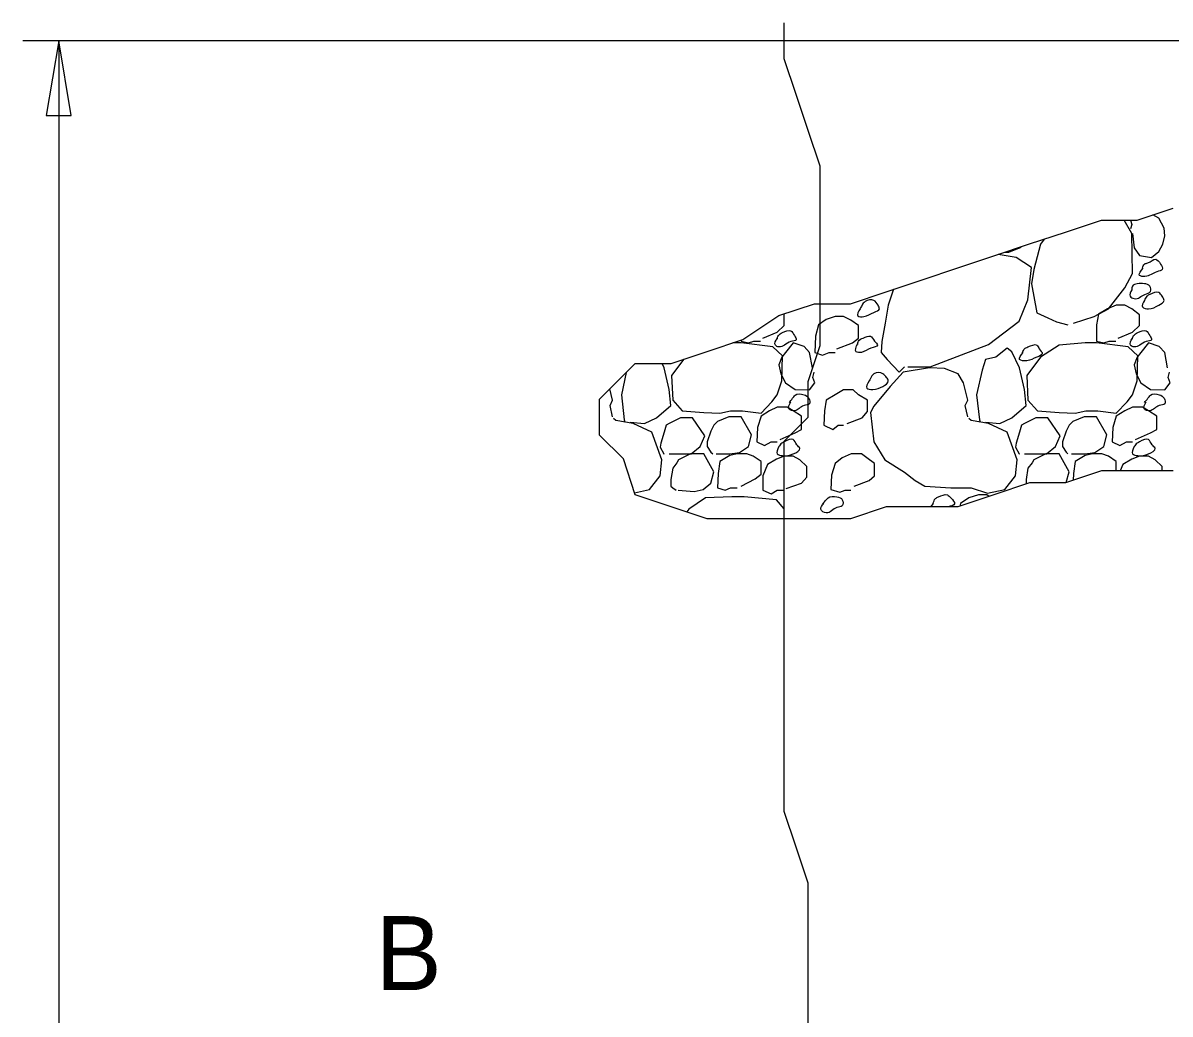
# Model space of a CAD drawing. Extents: x 1.3 to 16.4, y 0.2 to 9.7.
# Drawn here: x 1.366 to 3.288, y 5.405 to 7.065 of the extents above; entities that cross this region are included whole.
import ezdxf

# ---------------------------------------------------------------- set-up
doc = ezdxf.new("R2010")
doc.units = 0
for name, color, linetype in [('SD_P_Dimension Lines', 7, 'Continuous'), ('SD_P_Dimension Text', 7, 'Continuous'), ('SD_P_Prop Object Lines', 7, 'Continuous')]:
    doc.layers.add(name, color=color, linetype=linetype)

msp = doc.modelspace()

# ---------------------------------------------------------------- linework, layer by layer
at = {"layer": 'SD_P_Dimension Lines'}
for p, q in [((4.3674, 7.0353), (1.3664, 7.0353)), ((1.4264, 7.0353), (1.4054, 6.9103)), ((1.4264, 7.0353), (1.4264, 2.974)), ((1.4474, 6.9103), (1.4264, 7.0353)), ((1.4054, 6.9103), (1.4474, 6.9103))]:
    msp.add_line(p, q, dxfattribs=at)
at = {"layer": 'SD_P_Prop Object Lines'}
msp.add_line((2.8874, 6.2546), (2.8921, 6.2604), dxfattribs=at)
for points in [[(2.6817, 5.3839), (2.6817, 5.4439), (2.6817, 5.504), (2.6817, 5.564), (2.6817, 5.6241), (2.6617, 5.6842), (2.6417, 5.7442), (2.6417, 5.8043), (2.6417, 5.8843), (2.6417, 5.9444), (2.6417, 6.0044), (2.6417, 6.0645), (2.6417, 6.1245), (2.6417, 6.1846), (2.6417, 6.2446), (2.6417, 6.3047), (2.6417, 6.3647), (2.6817, 6.4048), (2.6817, 6.4648), (2.7018, 6.5249), (2.7018, 6.5849), (2.7018, 6.645), (2.7018, 6.705), (2.7018, 6.7651), (2.7018, 6.8251), (2.6817, 6.8852), (2.6617, 6.9452), (2.6417, 7.0053), (2.6417, 7.0653)], [(2.3923, 6.4949), (2.4524, 6.4949), (2.5124, 6.5149), (2.5725, 6.5349), (2.6325, 6.5749), (2.6926, 6.5949), (2.7526, 6.5949), (2.8127, 6.615), (2.8727, 6.635), (2.9328, 6.655), (2.9928, 6.675), (3.0529, 6.695), (3.1129, 6.715), (3.173, 6.7351), (3.233, 6.7351), (3.2931, 6.7551)], [(3.1261, 6.5624), (3.1611, 6.5734), (3.1851, 6.5864), (3.2121, 6.6214), (3.2251, 6.6454), (3.2241, 6.7124), (3.211, 6.7351)], [(3.222, 6.7351), (3.2241, 6.7274), (3.2221, 6.7204)], [(3.2251, 6.7124), (3.2281, 6.6884), (3.2371, 6.6754), (3.2571, 6.6724), (3.2691, 6.6824), (3.2761, 6.6944), (3.2791, 6.7084), (3.2781, 6.7214), (3.2691, 6.7384), (3.259, 6.7437)], [(3.0119, 6.6814), (3.0181, 6.6814), (3.0361, 6.6884), (3.0387, 6.6903)], [(3.0771, 6.7031), (3.0711, 6.6944), (3.0601, 6.6524), (3.0561, 6.6284), (3.0651, 6.5794), (3.0831, 6.5714), (3.0981, 6.5644), (3.1171, 6.5594)], [(2.8491, 6.4894), (2.8861, 6.4894), (2.9841, 6.5264), (3.0351, 6.5654), (3.0501, 6.6014), (3.0561, 6.6554), (3.0301, 6.6724), (2.9999, 6.6774)], [(2.825, 6.6191), (2.8161, 6.5924), (2.8111, 6.5624), (2.8051, 6.5314), (2.8041, 6.5134), (2.8141, 6.5014), (2.8341, 6.4804), (2.8431, 6.4894)], [(3.2011, 6.5374), (3.2251, 6.5474), (3.2371, 6.5584), (3.2371, 6.5764), (3.2241, 6.5864), (3.2121, 6.5924), (3.1981, 6.5924), (3.1831, 6.5864), (3.1681, 6.5774), (3.1651, 6.5594), (3.1651, 6.5324), (3.1771, 6.5294), (3.1861, 6.5324), (3.1971, 6.5324)], [(2.6059, 6.5374), (2.6299, 6.5474), (2.6419, 6.5584), (2.6419, 6.5764), (2.6404, 6.5775)], [(2.7301, 6.5194), (2.7561, 6.5294), (2.7661, 6.5374), (2.7661, 6.5584), (2.7531, 6.5674), (2.7411, 6.5734), (2.7271, 6.5734), (2.7121, 6.5684), (2.6991, 6.5594), (2.6941, 6.5404), (2.6931, 6.5134), (2.7061, 6.5084), (2.7171, 6.5134), (2.7271, 6.5134)], [(2.5699, 6.534), (2.5699, 6.5324), (2.5819, 6.5294), (2.5909, 6.5324), (2.6019, 6.5324)], [(2.5719, 6.4154), (2.6029, 6.4114), (2.6209, 6.4304), (2.6299, 6.4424), (2.6379, 6.4654), (2.6389, 6.5074), (2.6229, 6.5224), (2.5699, 6.5294), (2.5559, 6.5294)], [(2.6889, 6.4874), (2.6839, 6.5134), (2.6749, 6.5234), (2.6569, 6.5294), (2.6439, 6.5134), (2.6379, 6.5054), (2.6329, 6.4924), (2.6359, 6.4774), (2.6439, 6.4624), (2.6599, 6.4514), (2.6839, 6.4504), (2.6929, 6.4624), (2.6899, 6.4714), (2.6919, 6.4804)], [(2.9791, 6.3964), (3.0031, 6.3944), (3.0231, 6.4034), (3.0471, 6.4244), (3.0441, 6.4514), (3.0361, 6.4874), (3.0231, 6.5144), (3.0151, 6.5204), (2.9961, 6.5054), (2.9791, 6.5014), (2.9731, 6.4834), (2.9641, 6.4424), (2.9691, 6.4004), (2.9701, 6.3964)], [(3.1671, 6.4154), (3.1981, 6.4114), (3.2161, 6.4304), (3.2251, 6.4424), (3.2331, 6.4654), (3.2341, 6.5074), (3.2181, 6.5224), (3.1651, 6.5294), (3.1461, 6.5294), (3.1021, 6.5254), (3.0711, 6.5054), (3.0481, 6.4744), (3.0501, 6.4334), (3.0661, 6.4154), (3.1021, 6.4124), (3.1291, 6.4114), (3.1471, 6.4154), (3.1671, 6.4154)], [(3.2841, 6.4874), (3.2791, 6.5134), (3.2701, 6.5234), (3.2521, 6.5294), (3.2391, 6.5134), (3.2331, 6.5054), (3.2281, 6.4924), (3.2311, 6.4774), (3.2391, 6.4624), (3.2551, 6.4514), (3.2791, 6.4504), (3.2881, 6.4624), (3.2851, 6.4714), (3.2871, 6.4804)], [(2.4733, 6.5018), (2.4529, 6.4744), (2.4549, 6.4334), (2.4709, 6.4154), (2.5069, 6.4124), (2.5339, 6.4114), (2.5519, 6.4154), (2.5719, 6.4154)], [(3.2931, 6.3147), (3.233, 6.3147), (3.173, 6.3147), (3.1129, 6.2947), (3.0529, 6.2947), (2.9928, 6.2747), (2.9328, 6.2546), (2.8727, 6.2546), (2.8127, 6.2546), (2.7526, 6.2346), (2.6926, 6.2346), (2.6325, 6.2346), (2.5725, 6.2346), (2.5124, 6.2346), (2.4524, 6.2546), (2.3923, 6.2747), (2.3723, 6.3347), (2.3323, 6.3747), (2.3323, 6.4348), (2.3923, 6.4949)], [(2.3771, 6.4796), (2.3689, 6.4424), (2.3739, 6.4004), (2.3749, 6.3964)], [(2.3839, 6.3964), (2.4079, 6.3944), (2.4279, 6.4034), (2.4519, 6.4244), (2.4489, 6.4514), (2.4409, 6.4874), (2.4373, 6.4949)], [(2.9491, 6.4054), (2.9451, 6.4244), (2.9491, 6.4334), (2.9421, 6.4624), (2.9331, 6.4774), (2.9101, 6.4864), (2.8851, 6.4874), (2.8411, 6.4804), (2.8191, 6.4564), (2.7921, 6.4234), (2.7861, 6.4124), (2.7921, 6.3634), (2.8101, 6.3334), (2.8431, 6.3124), (2.8611, 6.2984), (2.8771, 6.2894), (2.9211, 6.2864), (2.9551, 6.2864), (2.9821, 6.2774), (3.0111, 6.2834), (3.0291, 6.3064), (3.0321, 6.3334), (3.0151, 6.3794), (2.9841, 6.3944), (2.9551, 6.3994), (2.9511, 6.4024)], [(2.3539, 6.4054), (2.3499, 6.4244), (2.3539, 6.4334), (2.3494, 6.452)], [(2.7471, 6.3944), (2.7721, 6.4034), (2.7811, 6.4144), (2.7811, 6.4334), (2.7661, 6.4424), (2.7571, 6.4504), (2.7411, 6.4504), (2.7271, 6.4424), (2.7121, 6.4334), (2.7091, 6.4154), (2.7081, 6.3914), (2.7231, 6.3844), (2.7321, 6.3914), (2.7411, 6.3914)], [(2.6349, 6.3674), (2.6599, 6.3784), (2.6709, 6.3844), (2.6709, 6.4064), (2.6569, 6.4154), (2.6469, 6.4214), (2.6299, 6.4214), (2.6169, 6.4154), (2.6029, 6.4064), (2.5969, 6.3874), (2.5959, 6.3634), (2.6089, 6.3574), (2.6199, 6.3634), (2.6299, 6.3634)], [(3.2301, 6.3674), (3.2551, 6.3784), (3.2661, 6.3844), (3.2661, 6.4064), (3.2521, 6.4154), (3.2421, 6.4214), (3.2251, 6.4214), (3.2121, 6.4154), (3.1981, 6.4064), (3.1921, 6.3874), (3.1911, 6.3634), (3.2041, 6.3574), (3.2151, 6.3634), (3.2251, 6.3634)], [(2.3911, 6.2782), (2.4159, 6.2834), (2.4339, 6.3064), (2.4369, 6.3334), (2.4199, 6.3794), (2.3889, 6.3944), (2.3599, 6.3994), (2.3559, 6.4024)], [(2.4489, 6.3434), (2.4729, 6.3434), (2.4859, 6.3434), (2.5009, 6.3554), (2.5089, 6.3734), (2.4879, 6.4034), (2.4789, 6.4034), (2.4679, 6.4034), (2.4489, 6.3944), (2.4439, 6.3914), (2.4409, 6.3794), (2.4349, 6.3614), (2.4339, 6.3544), (2.4399, 6.3434), (2.4409, 6.3434)], [(2.5279, 6.3434), (2.5509, 6.3434), (2.5669, 6.3454), (2.5819, 6.3554), (2.5869, 6.3754), (2.5699, 6.4054), (2.5579, 6.4054), (2.5489, 6.4054), (2.5299, 6.3974), (2.5239, 6.3914), (2.5189, 6.3814), (2.5129, 6.3634), (2.5129, 6.3554), (2.5189, 6.3464), (2.5219, 6.3434)], [(3.0441, 6.3434), (3.0681, 6.3434), (3.0811, 6.3434), (3.0961, 6.3554), (3.1041, 6.3734), (3.0831, 6.4034), (3.0741, 6.4034), (3.0631, 6.4034), (3.0441, 6.3944), (3.0391, 6.3914), (3.0361, 6.3794), (3.0301, 6.3614), (3.0291, 6.3544), (3.0351, 6.3434), (3.0361, 6.3434)], [(3.1231, 6.3434), (3.1461, 6.3434), (3.1621, 6.3454), (3.1771, 6.3554), (3.1821, 6.3754), (3.1651, 6.4054), (3.1531, 6.4054), (3.1441, 6.4054), (3.1251, 6.3974), (3.1191, 6.3914), (3.1141, 6.3814), (3.1081, 6.3634), (3.1081, 6.3554), (3.1141, 6.3464), (3.1171, 6.3434)], [(2.4639, 6.2824), (2.4909, 6.2804), (2.5059, 6.2834), (2.5189, 6.2944), (2.5239, 6.3134), (2.5069, 6.3434), (2.4949, 6.3434), (2.4849, 6.3434), (2.4649, 6.3334), (2.4619, 6.3284), (2.4549, 6.3194), (2.4519, 6.3004), (2.4519, 6.2894), (2.4549, 6.2864), (2.4609, 6.2824)], [(2.5699, 6.2894), (2.5929, 6.3014), (2.6029, 6.3094), (2.6029, 6.3304), (2.5899, 6.3394), (2.5789, 6.3434), (2.5629, 6.3434), (2.5509, 6.3404), (2.5339, 6.3304), (2.5309, 6.3104), (2.5299, 6.2864), (2.5429, 6.2824), (2.5519, 6.2864), (2.5629, 6.2864)], [(2.7591, 6.2894), (2.7841, 6.2984), (2.7931, 6.3064), (2.7931, 6.3274), (2.7801, 6.3364), (2.7711, 6.3434), (2.7541, 6.3434), (2.7391, 6.3364), (2.7271, 6.3274), (2.7211, 6.3074), (2.7201, 6.2834), (2.7351, 6.2794), (2.7441, 6.2824), (2.7531, 6.2824)], [(3.1143, 6.2951), (3.1191, 6.3134), (3.1021, 6.3434), (3.0901, 6.3434), (3.0801, 6.3434), (3.0601, 6.3334), (3.0571, 6.3284), (3.0501, 6.3194), (3.0471, 6.3004), (3.0471, 6.2927)], [(3.1981, 6.3147), (3.1981, 6.3304), (3.1851, 6.3394), (3.1741, 6.3434), (3.1581, 6.3434), (3.1461, 6.3404), (3.1291, 6.3304), (3.1261, 6.3104), (3.1256, 6.2989)], [(2.6449, 6.2854), (2.6709, 6.2944), (2.6799, 6.3044), (2.6799, 6.3224), (2.6679, 6.3334), (2.6569, 6.3394), (2.6419, 6.3394), (2.6289, 6.3344), (2.6139, 6.3254), (2.6059, 6.3064), (2.6059, 6.2824), (2.6199, 6.2764), (2.6299, 6.2824), (2.6409, 6.2824)], [(3.2751, 6.3147), (3.2751, 6.3224), (3.2631, 6.3334), (3.2521, 6.3394), (3.2371, 6.3394), (3.2241, 6.3344), (3.2091, 6.3254), (3.2046, 6.3147)], [(2.6419, 6.2346), (2.6419, 6.2514), (2.6289, 6.2664), (2.5749, 6.2714), (2.5539, 6.2714), (2.5099, 6.2694), (2.4819, 6.2504), (2.4786, 6.2459)], [(2.9852, 6.2721), (2.9811, 6.2744), (2.9671, 6.2744), (2.9511, 6.2694), (2.9371, 6.2604), (2.9361, 6.2557)]]:
    msp.add_lwpolyline(points, dxfattribs=at)
for points in [[(3.2421, 6.6544), (3.2451, 6.6614), (3.2511, 6.6634), (3.2641, 6.6694), (3.2721, 6.6614), (3.2751, 6.6524), (3.2661, 6.6484), (3.2461, 6.6404), (3.2371, 6.6424), (3.2431, 6.6544)], [(3.2241, 6.6184), (3.2251, 6.6244), (3.2331, 6.6284), (3.2451, 6.6284), (3.2541, 6.6244), (3.2551, 6.6154), (3.2461, 6.6104), (3.2281, 6.6034), (3.2211, 6.6074), (3.2241, 6.6184)], [(3.2451, 6.6004), (3.2491, 6.6074), (3.2541, 6.6104), (3.2691, 6.6134), (3.2751, 6.6074), (3.2781, 6.6004), (3.2691, 6.5924), (3.2521, 6.5864), (3.2421, 6.5894), (3.2451, 6.6004)], [(2.7691, 6.5864), (2.7721, 6.5924), (2.7771, 6.5984), (2.7921, 6.6004), (2.7991, 6.5924), (2.8011, 6.5864), (2.7921, 6.5804), (2.7751, 6.5734), (2.7651, 6.5744), (2.7691, 6.5864)], [(2.6299, 6.5354), (2.6319, 6.5414), (2.6389, 6.5464), (2.6529, 6.5494), (2.6589, 6.5414), (2.6619, 6.5344), (2.6529, 6.5314), (2.6329, 6.5224), (2.6269, 6.5254), (2.6299, 6.5374)], [(2.7651, 6.5264), (2.7661, 6.5324), (2.7741, 6.5374), (2.7861, 6.5404), (2.7931, 6.5324), (2.7981, 6.5254), (2.7871, 6.5204), (2.7711, 6.5134), (2.7621, 6.5144), (2.7651, 6.5284)], [(3.2251, 6.5354), (3.2271, 6.5414), (3.2341, 6.5464), (3.2481, 6.5494), (3.2541, 6.5414), (3.2571, 6.5344), (3.2481, 6.5314), (3.2281, 6.5224), (3.2221, 6.5254), (3.2251, 6.5374)], [(3.0411, 6.5134), (3.0441, 6.5194), (3.0501, 6.5224), (3.0651, 6.5254), (3.0691, 6.5194), (3.0741, 6.5114), (3.0651, 6.5054), (3.0481, 6.4994), (3.0361, 6.5014), (3.0421, 6.5134)], [(2.7841, 6.4654), (2.7861, 6.4694), (2.7921, 6.4774), (2.8071, 6.4774), (2.8131, 6.4714), (2.8161, 6.4654), (2.8071, 6.4564), (2.7901, 6.4514), (2.7801, 6.4534), (2.7841, 6.4654)], [(2.6499, 6.4294), (2.6559, 6.4364), (2.6599, 6.4414), (2.6749, 6.4424), (2.6829, 6.4364), (2.6839, 6.4274), (2.6749, 6.4244), (2.6589, 6.4154), (2.6499, 6.4184), (2.6529, 6.4304)], [(3.2451, 6.4294), (3.2511, 6.4364), (3.2551, 6.4414), (3.2701, 6.4424), (3.2781, 6.4364), (3.2791, 6.4274), (3.2701, 6.4244), (3.2541, 6.4154), (3.2451, 6.4184), (3.2481, 6.4304)], [(2.6329, 6.3554), (2.6349, 6.3584), (2.6419, 6.3634), (2.6569, 6.3674), (2.6629, 6.3584), (2.6679, 6.3524), (2.6569, 6.3434), (2.6389, 6.3404), (2.6299, 6.3434), (2.6329, 6.3554)], [(3.2281, 6.3554), (3.2301, 6.3584), (3.2371, 6.3634), (3.2521, 6.3674), (3.2581, 6.3584), (3.2631, 6.3524), (3.2521, 6.3434), (3.2341, 6.3404), (3.2251, 6.3434), (3.2281, 6.3554)], [(2.7061, 6.2594), (2.7121, 6.2664), (2.7151, 6.2694), (2.7301, 6.2714), (2.7391, 6.2664), (2.7391, 6.2564), (2.7301, 6.2534), (2.7121, 6.2444), (2.7031, 6.2504), (2.7081, 6.2604)], [(2.8911, 6.2604), (2.8951, 6.2684), (2.9001, 6.2714), (2.9151, 6.2744), (2.9211, 6.2694), (2.9271, 6.2594), (2.9157, 6.2546)]]:
    msp.add_spline(points, degree=3, dxfattribs=at)

# ---------------------------------------------------------------- texts
at = {"layer": 'SD_P_Dimension Text'}
msp.add_text('B', height=0.124, dxfattribs=at).set_placement((1.9574, 5.4447))

doc.saveas('drawing.dxf')
